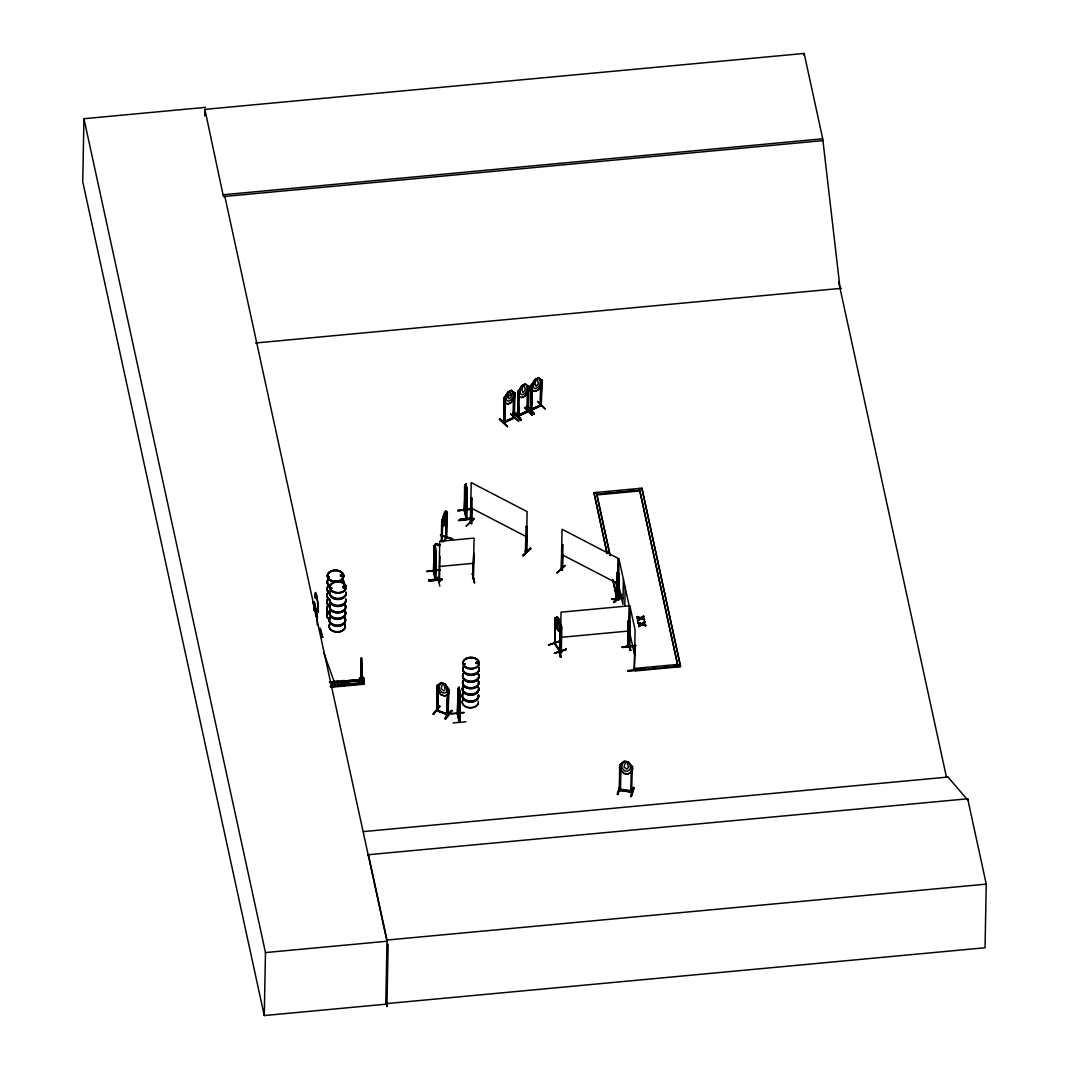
<?xml version="1.0" encoding="UTF-8"?>
<svg xmlns="http://www.w3.org/2000/svg" width="1069" height="1069" viewBox="0 0 1069 1069"><rect width="100%" height="100%" fill="white"/><g stroke="black" fill="none" stroke-linecap="round" stroke-linejoin="round"><path stroke-width="1.5" d="M434.468 546.633L434.989 544.682L434.134 545.724L433.84 571.875C432.958 568.721 433.506 572.57 433.867 570.953M458.628 688.85L459.149 687.207L458.294 688.249L458.187 694.703M361.429 681.982L361.563 657.823L362.284 669.074L361.429 681.982L361.282 657.849L361.001 663.154M361.696 681.955L361.001 664.063M205.448 107.368L83.943 118.712L82.741 181.69L264.27 1015.55L385.775 1004.205L387.005 940.052L368.417 854.706L967.686 798.784L986.259 884.13L985.043 947.762L385.789 1003.684M204.754 115.96L204.887 109.372L804.142 53.45L822.729 138.81L840.074 288.443M204.887 109.372L223.434 196.562L822.689 140.64M264.27 1015.55L265.473 952.573L83.943 118.712M314.259 610.105L313.391 601.647L314.072 610.359M314.647 610.225L313.498 603.304M316.718 617.227L317.44 616.399L313.698 601.887L316.865 616.452L316.798 620.341M317.399 617.294L314.152 601.847L313.404 601.794C316.544 605.161 315.181 611.428 315.756 615.971M315.903 615.958L315.221 606.003M317.199 615.637L317.293 624.897M322.758 637.338L322.277 637.378M331.831 681.982L329.479 681.875M332.806 686.098L331.831 681.648M334.196 681.434L335.158 686.204L334.196 681.434L337.737 681.1L338.699 685.87L337.737 681.1M340.877 680.819L341.839 685.59L340.877 680.819L344.418 680.485L345.394 684.922M363.219 677.546L363.781 681.634L363.54 677.519L359.638 677.746L360.574 683.826L360.52 681.848L364.141 681.862L360.52 681.848M359.678 679.403L359.638 677.746M363.473 681.661L363.54 677.519M364.061 681.514L364.208 684.213L330.962 687.233M368.404 855.881L368.417 854.706M388.141 944.194L386.938 1006.637L386.27 1003.644M426.985 571.594L439.88 569.871L426.892 571.087M441.804 578.757L441.911 579.772L429.03 580.975L428.936 579.959L441.818 578.823L428.936 579.986M433.399 571.915L434.295 545.845M439.893 544.736C434.548 542.183 433.199 545.03 439.6 545.711M435.43 553.822L435.136 579.906L436.032 553.809M436.045 553.876L435.591 579.866L433.653 570.98M436.192 554.597L436.005 558.673M433.573 714.493L439.773 706.141L432.958 714.199L439.76 706.662M438.45 685.282L438.049 710.925L436.74 710.885L437.234 685.202L441.203 682.583L445.078 684.066L448.833 689.518L448.753 693.514M436.767 710.845L437.301 685.122M439.96 556.241L439.506 581.843L439.559 580.507M438.049 710.925L436.793 709.522M440.522 535.168L452.775 538.896L440.562 535.155M437.528 711.192L436.58 709.789M439.853 586.093L437.528 577.193M438.437 685.55L437.662 711.166M441.31 540.847L441.711 520.376L442.766 519.561M441.751 541.676L442.593 519.761L442.165 541.809M446.708 537.587L445.72 538.375L446.147 519.387M446.067 537.587L446.722 536.665L445.773 538.175M446.134 538.495L446.722 512.358L447.203 516.434M446.722 537.801L447.336 512.372L445.706 511.116L447.283 512.505M451.252 710.524L451.853 711.286L445.666 719.103C441.697 717.633 462.342 700.609 445.118 718.408M447.697 689.117L448.606 689.585L447.951 715.121L446.815 714.72L447.604 689.077M447.417 697.055L446.815 714.72M448.699 689.505L448.232 714.814L446.976 713.411M447.711 715.081L447.764 714.119L437.849 710.538L446.762 713.945M452.494 539.351L440.588 535.516M451.145 713.584L463.933 712.395M457.893 510.848L470.774 509.058L457.799 510.327M459.911 519.721L472.792 517.957C463.064 521.806 445.88 520.937 472.792 518.398L459.937 519.721M457.599 713.611C456.436 711.379 459.536 713.785 457.265 713.651L458.454 688.369M458.133 713.464L457.505 714.506L457.866 688.449M459.536 721.401C458.441 721.989 457.185 704.444 458.067 700.997M458.026 714.493L458.427 688.236M459.657 720.653L459.055 721.562L459.069 720.72M459.59 696.347L459.122 722.256L460.031 696.307L459.844 722.283M459.576 689.839L459.443 696.547L459.229 688.877M459.643 721.575L460.044 695.665L459.015 687.22M458.534 697.616L459.643 706.181L460.418 701.104C458.574 705.74 458.561 693.607 459.443 702.213M464.614 485.139L464.334 511.223L465.202 485.085M466.592 518.879L464.574 510.287L464.841 496.11M464.908 492.969L465.042 484.965L465.95 483.91L467.1 493.825M464.173 510.127L464.774 511.182L465.042 484.965M464.801 510.982L464.12 509.312L466.097 519.026M467.247 493.811L466.418 498.902L465.95 483.91L464.801 485.941M465.884 518.251L466.538 517.343L466.124 519.12L466.846 492.983L466.659 518.879M465.95 518.946L466.645 486.916L465.803 483.936M466.525 518.251L466.632 486.983M474.315 518.826L466.044 526.229L473.741 519.013M465.964 721.802L453.096 722.938M470.975 509.004L470.601 522.808M471.135 500.92L471.202 497.686L472.151 498.167L471.509 523.663L470.52 523.209M471.963 507.882L471.202 523.623L470.36 522.14L470.333 523.062L471.229 482.627L527.097 511.61L526.429 552.152L525.24 551.617L525.841 550.428M471.776 523.409L470.694 521.872L471.589 523.262M474.422 582.805L472.404 573.505M472.832 577.821L473.353 578.663L473.727 553.101L472.658 578.663L473.313 578.276M473.26 578.703L474.088 538.095L439.747 541.302L438.931 581.857L439.626 580.814M499.918 418.634L499.317 419.436L507.428 426.544L499.838 418.714M505.53 397.24L504.982 422.469L504.662 421.213L503.713 422.576M503.74 421.667L513.254 417.819L504.074 422.001L503.793 422.977L504.394 397.735L505.356 397.28L504.127 397.481L503.646 422.669L514.055 417.698L514.483 395.664M504.849 409.614L504.715 422.161M504.969 403.32L505.089 397.027M504.996 421.493L504.795 422.562M510.635 413.944L518.639 421.146M514.336 417.044L512.986 418.206L513.481 397.695M514.095 392.924L513.508 418.407M513.334 417.578L514.443 416.99L514.376 418.019L514.804 392.764L513.574 392.964L514.884 392.844M504.261 401.891L507.722 404.176L511.303 402.452L514.844 396.679L514.911 392.67L511.45 390.385L507.869 392.123C500.118 406.514 506.385 390.212 511.543 390.466M519.494 390.599L518.077 391.054L517.49 416.295L528.42 411.525L528.353 395.583M521.913 385.762L518.278 391.428L517.743 416.549L518.024 415.574L528.18 410.349M518.746 406.34L518.812 416.095L518.839 415.133M518.866 400.047L518.986 393.753M518.786 416.175L518.692 414.825M513.294 412.995C514.456 409.507 522.554 420.13 520.75 420.424L513.307 412.928L520.763 420.358M524.558 407.69L532.028 415.106M530.424 547.943L530.972 548.744L522.714 555.613L530.478 548.009M526.95 406.046L526.336 406.848L533.805 414.278C530.932 407.463 519.187 399.619 534.406 413.476M528.433 410.603L527.231 412.086L527.485 391.307M527.498 412.019L527.565 386.59L528.901 386.457M525.427 551.711L526.108 526.175L527.057 526.656L526.696 551.858L525.534 550.388M525.707 550.441L525.921 535.89M518.198 391.348L521.832 385.682L525.454 383.971L529.021 386.363L528.273 411.712L518.011 416.496M518.318 395.33L521.685 397.735L525.293 396.038L528.941 390.372L529.021 386.363M526.122 552.125L525.454 550.789M541.475 405.378L531.868 409.948L532.095 384.452L531.133 384.907L530.678 409.975M531.48 408.746L530.598 409.12L530.865 410.429L541.355 405.432M531.32 385.281L534.874 379.535L538.495 377.825L542.063 380.23L541.983 384.225C540.486 388.274 535.235 394.568 531.28 389.103L531.44 385.268L535.021 379.695L538.576 377.905L541.943 380.31L541.315 394.154M531.694 404.924L532.001 389.183M532.389 384.506L531.387 385.174L531.052 410.349M537.613 401.543L545.07 408.973M541.074 380.43L540.353 405.966L540.5 386.737M540.54 405.873L540.219 404.616L541.221 404.202L541.101 405.178M541.195 400.447L541.288 405.525L542.063 380.23M560.156 641.28L548.437 644.995L560.116 641.093M554.677 642.255L554.784 644.193L555.199 617.989M560.423 651.195L554.143 642.375L554.798 643.271M554.931 621.904L556.922 628.559L558.9 631.285L556.802 628.599L554.931 621.904L554.998 617.909L557.163 616.572L558.98 619.405L561.011 625.993L559.862 625.365L560.797 625.953M554.677 618.189L555.613 618.777L554.717 644.113L555.132 617.869M555.613 618.43L557.19 616.719L556.107 622.318L557.323 626.447L558.593 628.211L559.929 627.61M559.969 651.368L559.982 624.617L559.1 619.365L557.19 616.719M559.328 650.674L559.915 651.288L560.397 625.124M562.775 554.517L562.2 570.325L561.292 569.897L562.04 529.262L617.909 558.245L617.241 598.8L616.332 597.959M562.428 568.989C559.581 567.906 563.697 571.06 561.292 569.897M561.826 554.036L561.425 569.456M560.129 651.783L560.397 652.771L561.025 612.19L629.708 605.789L629.253 647.092L629.601 645.649M560.958 628.652L560.944 625.94M562.027 570.271L561.439 568.534M562.321 570.312L562.962 544.816L561.746 544.575L562.695 545.056M561.826 627.075L560.664 627.196L561.826 627.075L561.292 652.678L561.198 651.275L561.559 651.903M564.98 565.862L556.869 572.85L564.592 565.661M566.076 649.391L554.357 653.253L566.289 649.698L566.009 648.816M607.018 553.501L593.963 492.662L641.894 488.186L680.579 666.709L635.146 670.944L634.786 668.432L677.706 664.424L677.693 665.212L674.392 665.519M611.869 599.455L623.174 598.346M621.249 594.578L621.797 595.393L614.127 602.555C617.174 595.874 629.147 588.431 613.566 601.753M616.532 597.023L616.105 598.319L616.933 572.824L617.882 573.305L617.361 598.359M616.185 598.306L616.359 597.036L617.134 597.905M616.532 593.856L616.746 582.525M618.376 593.068L619.419 598.72L616.92 598.961L616.198 597.384M618.069 598.84L618.604 597.892L617.976 599.041L618.804 599.749L618.871 558.432L629.187 605.829L628.438 646.424L628.131 644.62L628.853 644.647M619.045 582.592L619.018 573.706L618.296 599.829L618.617 597.999M618.697 598.974L618.751 588.257M618.844 583.407L619.018 573.706M618.737 599.789L618.924 589.059M619.472 787.025L617.134 794.374L617.842 794.481L619.579 788.16M619.632 768.731L619.699 764.723L624.055 761.302L628.372 761.983L632.514 766.74C634.184 771.564 628.024 775.653 623.802 773.381L619.659 768.624L623.868 773.288L628.144 773.969M631.993 791.955L619.272 790.365L619.739 764.629L621.022 764.976L620.448 790.459M623.387 579.184L622.906 604.373L618.39 583.634M619.258 789.964C618.497 788.454 621.73 788.708 620.581 790.485M633.596 646.398L622.225 647.026L633.503 645.516M620.394 790.485L620.434 789.176M622.933 647.199L635.801 645.462M624.804 606.23L625.165 587.335M628.184 620.889L627.637 646.411L628.184 620.889L629.347 620.782L629 646.344M628.331 646.371L628.398 636.523M628.171 671.212L628.118 670.463L640.999 669.314M628.853 636.469L628.946 646.344M629.093 623.534L629.16 620.301L629.414 621.089L628.251 621.209M629.106 647.026L629.922 606.15L635.093 629.855L634.305 670.357M629.748 646.959L630.082 621.423M628.131 641.186L630.737 650.433L630.135 650.059M631.405 766.486L630.723 792.169L630.496 791.127L620.688 789.523M630.59 796.485L633.342 787.225L634.011 787.853L631.285 796.592L630.59 796.485L634.011 787.826M632.006 791.047C630.87 794.12 633.222 790.312 630.87 790.819M631.619 792.263L632.34 766.754L631.124 766.246M634.224 670.383L635.146 644.714M636.99 617.294L639.903 618.71L636.977 617.829L636.843 616.626L640.518 617.775L643.645 615.985C644.34 618.978 638.206 618.831 643.805 616.706M639.382 489.214L639.396 488.426L678.08 666.949M639.756 490.938L639.77 490.15L596.836 494.159L596.823 494.947L639.756 490.938L677.719 665.306M639.917 618.189L637.471 620.087L639.903 618.71M637.632 620.795L640.719 618.51L644.447 619.686L640.705 619.031L637.632 620.795L637.485 619.566M638.099 622.385L641.761 624.069L644.901 621.744L641.774 623.548L638.099 622.385L638.233 623.588L641.159 624.483L638.233 623.588M641.159 623.949L638.727 625.846L641.159 624.483M638.888 626.568L641.975 624.269L645.703 625.445L641.961 624.804L638.888 626.568L638.741 625.325M641.894 488.186L680.218 665.078M636.83 617.147L640.518 617.775M645.689 625.966L642.576 624.39L644.901 621.744M643.792 617.227L643.645 615.985M644.447 620.207L644.3 619.004L641.333 618.096M642.576 624.39L645.061 622.465M645.542 625.298L642.576 623.868M804.102 55.281L804.142 53.45M967.686 798.784L967.659 799.959L947.856 776.936L946.439 777.069M361.897 678.962C362.471 679.056 363.701 677.171 364.035 682.824L361.536 682.957M361.669 678.561L361.87 679.229M363.153 679.296L363.233 678.267L363.353 679.296L329.466 682.196M363.594 678.374L363.981 678.949M628.452 645.502L628.251 644.607M433.239 570.191L435.123 579.812L435.564 578.129M435.618 578.823L434.976 578.81M457.332 713.731L459.229 722.31M459.055 721.628L459.79 721.281M528.086 386.724L528.794 386.39M635.801 645.81L622.866 646.959M363.206 678.802L363.727 678.842M620.782 764.616L619.873 764.789L624.096 761.516C629.12 760.286 630.75 765.27 630.269 769.333L627.423 771.27L624.63 770.829L621.917 768.023L621.984 765.016L624.122 761.422M514.309 418.006L504.06 422.91M465.884 487.985L466.031 485.58M518.946 415.347L518.064 415.614M459.403 692.578L459.603 699.941M629.213 646.13L629.694 645.729M634.732 668.994L634.238 669.461L634.826 669.02M438.838 581.496L439.546 581.429M426.972 571.434L439.853 570.205M451.131 713.958L464.013 712.729M457.879 510.675L470.748 509.392M611.842 599.281L623.107 598.159M458.989 699.38L459.149 700.262M526.309 552.098L525.52 551.31M362.137 679.283L362.191 678.481L362.351 679.229M362.698 679.229L362.752 678.427L363.006 679.082M361.549 678.708L361.803 679.296M524.278 385.254L523.115 385.802L521.913 389.757L522.982 392.523L525.373 389.864L524.198 385.174M537.319 379.107L536.157 379.669L534.954 383.611L536.023 386.377L538.415 383.718L537.239 379.027M625.499 762.25L626.928 762.384L628.211 766.005L628.184 767.756L626.795 769.092L624.015 767.101L625.525 762.157M617.842 794.481L619.673 788.134M620.688 789.269L630.884 790.766L630.737 792.129M631.178 766.46L632.554 766.647M631.271 796.539L633.957 787.773M329.158 577.06L328.784 576.592M330.962 588.11L331.243 587.616M340.77 575.87L341.078 576.231M341.225 576.044L342.414 575.389M342.708 575.79L342.321 576.472M342.895 586.614L343.243 587.709M343.269 586.507L343.897 587.562M344.071 586.493L343.376 587.362M345.153 587.015L344.766 587.709M463.665 664.116L464.801 663.662L463.705 663.862M465.042 664.237L464.694 663.528M475.986 662.459L475.919 663.194M476.787 663.368L476.36 662.352M476.453 662.553L477.536 662.446M508.002 392.27L506.131 400.033L508.416 401.289L510.728 400.167L513.067 396.693L513.133 393.699L511.45 390.385M513.788 412.674L521.204 420.144M526.336 406.821L533.819 414.211M521.351 419.609L513.815 412.273M526.843 406.527L534.393 413.997M466.525 492.649L465.843 489.749M435.324 543.934L439.88 545.257M442.513 683.706L441.136 688.396L443.648 690.908L444.891 689.826L444.931 688.062L443.769 684.187L442.446 683.799M627.663 645.489L628.986 645.262M560.062 651.475L561.359 651.355L560.41 651.809M560.049 652.397L561.546 652.558L561.319 651.769M558.352 648.161L561.091 656.994L560.37 657.061L558.352 648.161L560.37 657.034M560.971 656.914L559.074 647.587L558.352 648.175M441.256 682.717L439.319 685.924L439.252 688.917L441.697 692.244L444.196 693.193L446.762 691.79L446.829 688.797L445.011 684.147L441.203 682.583M443.862 513.908L445.706 511.116M445.679 511.263L442.192 520.616L443.835 513.855L443.02 522.22L444.103 522.794L446.374 516.848L445.546 511.223M445.105 512.692L443.929 517.864L444.41 520.296L445.573 516.942L444.971 512.652M446.722 512.358L446.267 513.093L447.136 512.479M443.608 525.841C450.062 516.821 439.613 533.11 442.245 520.563L441.711 520.376M443.341 541.542L446.147 537.841L443.769 541.662M444.129 540.914L446.682 536.852M444.544 541.048L446.668 536.758M507.722 404.176L511.249 402.372L514.804 396.773M559.915 651.288C557.083 647.961 554.637 644.447 554.557 642.242M559.408 649.738L554.798 643.538M559.381 650.66L560.437 650.273L559.929 649.564M565.06 565.474L556.869 572.864M525.213 395.958L528.941 390.372M435.27 559.541L436.125 558.526L435.283 559.688L434.188 549.707M459.964 699.66L459.216 691.189L458.213 692.244M458.521 692.351C459.924 690.24 457.545 701.05 459.429 703.081L459.911 702.654M459.563 702.052L460.445 701.157M460.338 705.032L459.496 706.195L458.989 703.175M464.962 488.961L466.284 498.916L467.166 497.74M437.421 685.202L438.196 685.964M445.078 684.066L448.833 689.518M440.896 694.65L437.221 689.117L440.896 694.65L444.784 696.133L447.443 694.356M433.506 713.985L439.773 706.141M445.038 718.862L451.305 710.938M329.359 577.14L328.45 577.22M340.717 575.456L340.383 576.124M341.265 575.977L340.677 575.563L342.294 575.095M342.628 575.991L341.078 576.592L340.383 575.576M343.109 586.627L344.124 587.309L344.271 586.534M344.606 587.362L344.699 586.507L344.098 587.562M463.732 664.009L465.015 663.889M476.774 662.058C473.554 663.675 480.195 664.357 477.696 662.232M477.709 662.874L477.709 663.194M471.202 497.686L471.883 498.421M527.057 526.656L525.841 526.429M522.714 555.613L530.465 548.357L523.302 555.893M617.882 573.305L616.666 573.064M616.078 597.544L617.08 597.838M613.539 602.261L621.356 595.099M621.744 595.299L614.074 602.475M435.818 556.134L434.548 550.308L434.856 544.856M459.977 698.658L458.708 692.832L459.015 687.367M507.281 426.558L499.838 419.061L507.428 426.544M466.846 495.361L465.483 489.549L465.817 484.083M618.724 599.696L618.537 598.894M628.118 774.063L632.474 770.642M518.919 416.082L519.307 390.853L518.345 391.307M531.974 409.935L531.988 409.2M340.53 575.256L341.238 574.988M341.064 575.055L341.038 574.988M342.975 586.493L343.871 586.173M343.51 586.28L344.793 586.681L343.804 586.159M560.744 629.908L558.873 631.138M558.78 631.325L560.864 629.868M640.505 618.296L643.632 616.506M631.739 791.354L630.75 791.207M631.712 792.276L619.298 790.285M510.301 391.682L509.138 392.243L507.949 396.198L509.004 398.951L511.383 396.278L510.207 391.601M504.341 397.895L515.004 392.751M629 645.957L627.637 646.411M510.528 414.077L518.652 421.186M540.914 380.805L541.836 380.243M518.679 415.079L526.99 411.177M531.734 408.933L540.299 405.285L531.066 409.427M541.342 404.643L540.607 404.991M331.029 587.883L331.711 587.816M528.006 410.389L528.166 411.271M557.697 618.176L557.069 622.399L558.339 625.726L558.459 619.004M559.1 619.365L560.878 626.033M560.169 640.745L548.517 645.182M566.035 649.271L554.397 653.172M513.521 417.485L514.109 416.71L514.162 417.645M447.858 714.132L447.256 713.464L447.858 714.199M447.844 715.054L436.686 710.805M628.879 645.048L627.65 645.756M344.459 587.656L343.563 587.656M620.541 789.603L619.205 789.39L619.272 790.365M363.273 680.071L330.107 683.024M537.76 401.409L545.15 408.799M524.665 407.556L532.121 414.986M472.445 573.919L474.689 582.846M473.326 577.367L472.779 577.768M466.258 486.555L466.552 490.885M464.988 489.014L465.723 495.842M459.937 519.253L472.805 518.051M460.031 520.149L472.899 518.933M611.749 598.961L621.517 597.985M628.024 641.667L628.746 641.6L630.737 650.433M559.742 650.326L560.116 652.705L561.412 652.571M622.252 647.092L633.543 645.93L622.238 646.959M633.583 646.317L622.332 647.507M628.118 670.944L640.986 669.662M641.039 669.942L628.118 670.985M223.461 194.732L822.729 138.81M255.504 343.002L841.477 288.309M593.95 493.45L596.449 493.21L596.462 492.421L610.252 555.733M606.364 492.288L609.664 491.981M617.922 491.206L621.223 490.898M629.467 490.137L632.781 489.829M435.07 546.353L435.283 554.023L435.27 547.328M434.335 546.687L433.707 545.925M434.989 544.682L436.072 554.664M435.604 554.624L434.856 544.696M434.776 556.615L435.417 559.675M439.265 566.49L473.607 563.296M428.936 580.48L441.818 579.211L428.95 580.547M429.03 580.921L441.911 579.719M314.259 602.248L313.391 601.647M619.432 597.932L616.933 598.172L613.045 580.32M560.544 637.378L629.227 630.977M359.705 678.093L363.246 677.759M329.867 682.316L361.482 679.443M331.631 682.637L361.549 679.937M331.711 683.024L361.603 680.231M331.818 683.505L360.079 680.953M330.735 685.737L360.627 682.944M332.325 685.723L335.719 685.496M338.98 685.109L360.627 683.171M330.441 686.311L360.667 683.572M330.441 686.645L364.141 683.492L330.855 686.752M641.373 668.606L644.674 668.299M652.932 667.524L656.232 667.216M664.49 666.441L667.791 666.134M635.16 670.156L680.592 665.92M459.657 690.293L460.378 697.175L459.67 690.227M459.643 693.821L459.643 698.191M459.723 694.275L459.216 691.189M458.04 713.825L459.309 721.508M459.095 720.787L457.92 713.544M363.567 831.588L947.882 777.056L946.466 777.176L838.657 281.949M387.005 940.052L986.259 884.13M265.473 952.573L386.978 941.241L224.837 196.429M476.894 662.005L478.07 662.339M476.761 663.114L477.856 662.486M476.948 663.555L478.244 662.646M476.988 663.408L476.159 663.248M436.967 709.549L438.063 710.003L437.061 709.575M442.165 524.491L443.742 525.881M641.32 618.617L644.3 619.526M437.381 685.296L438.531 685.617M447.35 689.452L448.379 689.852M440.962 694.569L444.851 696.053M436.887 710.484L448.031 714.68M343.296 587.562L344.485 587.816L345.153 586.801M618.069 598.119L618.296 598.814M561.532 569.51L562.481 569.964M616.452 598.012L617.388 598.453M561.559 554.45L617.428 583.433M470.734 507.815L526.603 536.798M342.521 575.256L342.695 575.456M344.512 586.226L345.234 586.908M538.495 377.825L540.179 381.152L540.126 384.145L537.774 387.606L535.435 388.702L533.124 387.432L534.874 379.535M541.983 384.225L538.268 389.811L534.647 391.508L531.36 389.196M525.293 396.038L521.739 397.615M438.985 580.881L439.626 581.082M343.002 587.549L342.828 586.814M435.551 579.051L435.631 547.756M313.551 601.78L314.38 603.918M323.613 652.451L335.506 685.282M313.631 603.29L314.353 605.482M474.382 582.364L472.364 573.465M459.202 693.741L459.296 694.329M628.719 620.341L628.893 621.142M628.038 641.146L630.042 650.553M644.3 619.004L644.447 619.686M645.556 624.777L645.703 625.445M644.888 622.278L645.048 622.986M636.843 616.626L636.977 617.829M629.441 631.351L634.598 655.043M615.904 581.71L617.321 588.204M597.157 496.457L609.878 554.891M618.363 593.856L619.419 598.72M593.963 492.662L607.032 552.726M612.671 579.478L616.92 598.961M363.527 678.909L363.166 677.412L363.38 680.565M322.811 637.378L320.179 628.171L322.103 637.445M314.152 601.847L317.44 617.16M314.714 607.139L315.008 609.597M314.994 606.738L315.288 609.611M459.737 694.222L460.298 701.17M458.347 692.231L458.788 699.206M459.723 700.516L459.924 703.776L459.576 700.355M331.991 588.271L331.203 588.685L330.896 587.816M478.244 674.619A8.124 5.599 1.1 0 1 470.948 682.369A8.124 5.599 1.1 0 1 463.238 674.659M478.364 674.178A8.231 5.666 1.1 0 1 470.961 682.049A8.231 5.666 1.1 0 1 463.144 674.218M478.11 680.499A8.084 5.572 1.1 0 1 470.841 688.222A8.084 5.572 1.1 0 1 463.158 680.539M478.11 680.071A8.084 5.572 1.1 0 1 470.841 687.781A8.084 5.572 1.1 0 1 463.171 680.098M478.498 667.23A8.231 5.666 1.1 0 1 471.095 675.1A8.231 5.666 1.1 0 1 463.278 667.27M478.257 673.457A8.111 5.586 1.1 0 1 470.975 681.194A8.111 5.586 1.1 0 1 463.278 673.497M478.364 667.671A8.111 5.586 1.1 0 1 471.082 675.408A8.111 5.586 1.1 0 1 463.385 667.711M478.364 673.831A8.231 5.666 1.1 0 1 470.961 681.688A8.231 5.666 1.1 0 1 463.158 673.858M478.498 666.882A8.231 5.666 1.1 0 1 471.095 674.739A8.231 5.666 1.1 0 1 463.278 666.909M478.404 666.508A8.124 5.599 1.1 0 1 471.108 674.258A8.124 5.599 1.1 0 1 463.398 666.535M478.458 695.839A8.124 5.599 1.1 0 1 468.463 701.999A8.124 5.599 1.1 0 1 463.893 693.193M478.578 695.425A8.231 5.666 1.1 0 1 468.449 701.665A8.231 5.666 1.1 0 1 463.799 692.752M478.351 703.121A8.084 5.572 1.1 0 1 469.398 707.932A8.084 5.572 1.1 0 1 462.276 701.705M478.324 701.251A8.084 5.572 1.1 0 1 469.411 707.531A8.084 5.572 1.1 0 1 462.783 699.888M478.097 681.073A8.084 5.572 1.1 0 1 470.828 688.797A8.084 5.572 1.1 0 1 463.144 681.113M478.15 680.726A8.138 5.599 1.1 0 1 470.828 688.489A8.138 5.599 1.1 0 1 463.104 680.766M478.11 687.046A8.231 5.666 1.1 0 1 470.707 694.903A8.231 5.666 1.1 0 1 462.904 687.086M478.458 694.676A8.111 5.586 1.1 0 1 468.489 700.823A8.111 5.586 1.1 0 1 463.919 692.044M478.578 688.89A8.111 5.586 1.1 0 1 469.638 695.171A8.111 5.586 1.1 0 1 463.011 687.514M478.578 695.064A8.231 5.666 1.1 0 1 468.449 701.304A8.231 5.666 1.1 0 1 463.812 692.391M478.124 686.686A8.231 5.666 1.1 0 1 470.721 694.543A8.231 5.666 1.1 0 1 462.904 686.726M478.618 687.728A8.124 5.599 1.1 0 1 469.665 694.022A8.124 5.599 1.1 0 1 463.011 686.351M342.855 579.425A8.111 5.586 1.1 0 1 342.962 583.701M330.602 586.026A8.111 5.586 1.1 0 1 327.876 579.465M329.052 586.159A8.111 5.586 1.1 0 1 327.849 580.627M342.828 580.601A8.111 5.586 1.1 0 1 343.456 583.46M328.958 585.812A8.231 5.666 1.1 0 1 327.742 580.2M342.962 580.16A8.231 5.666 1.1 0 1 343.59 583.073M330.521 586.493A8.231 5.666 1.1 0 1 327.742 579.839M342.962 579.799A8.231 5.666 1.1 0 1 343.603 582.712M328.824 592.76A8.231 5.666 1.1 0 1 327.608 587.148M328.838 592.413A8.231 5.666 1.1 0 1 327.608 586.787M330.468 592.974A8.111 5.586 1.1 0 1 327.742 586.413M328.918 593.108A8.111 5.586 1.1 0 1 327.715 587.576M328.798 598.707A8.138 5.599 1.1 0 1 327.582 593.148M328.784 598.947A8.138 5.599 1.1 0 1 327.582 593.402M330 613.619A8.231 5.666 1.1 0 1 327.221 606.951M330 613.259A8.231 5.666 1.1 0 1 327.234 606.591M330.094 612.791A8.111 5.586 1.1 0 1 327.368 606.23M328.677 605.976A8.111 5.586 1.1 0 1 327.475 600.444M330.134 606.671A8.231 5.666 1.1 0 1 327.355 600.003M330.134 606.31A8.231 5.666 1.1 0 1 327.368 599.642M328.704 604.813A8.111 5.586 1.1 0 1 327.502 599.281M328.784 599.228A8.138 5.599 1.1 0 1 327.568 593.683M330.067 613.953A8.111 5.586 1.1 0 1 327.341 607.392M329.96 619.379A8.111 5.586 1.1 0 1 327.234 612.818M328.798 599.575A8.111 5.586 1.1 0 1 327.595 594.043M329.947 619.552A8.138 5.599 1.1 0 1 327.208 612.965M329.96 619.793A8.111 5.586 1.1 0 1 327.221 613.232M345.768 601.647A8.111 5.586 1.1 0 1 336.802 606.47A8.111 5.586 1.1 0 1 329.653 600.217M345.862 599.762A8.231 5.666 1.1 0 1 337.871 606.203A8.231 5.666 1.1 0 1 329.533 599.803M345.995 592.814A8.231 5.666 1.1 0 1 335.866 599.054A8.231 5.666 1.1 0 1 331.23 590.141M345.755 599.014A8.111 5.586 1.1 0 1 337.884 605.348A8.111 5.586 1.1 0 1 329.68 599.054M345.862 593.228A8.111 5.586 1.1 0 1 335.893 599.375A8.111 5.586 1.1 0 1 331.323 590.596M345.875 599.415A8.231 5.666 1.1 0 1 337.871 605.842A8.231 5.666 1.1 0 1 329.546 599.455M346.009 592.453A8.231 5.666 1.1 0 1 335.866 598.707A8.231 5.666 1.1 0 1 331.23 589.781M345.888 592.066A8.111 5.586 1.1 0 1 335.907 598.212A8.111 5.586 1.1 0 1 331.35 589.433M344.766 618.59A8.111 5.586 1.1 0 1 337.483 626.327A8.111 5.586 1.1 0 1 329.786 618.63M344.886 618.149A8.231 5.666 1.1 0 1 337.483 626.006A8.231 5.666 1.1 0 1 329.666 618.189M344.686 624.176A8.138 5.599 1.1 0 1 337.376 631.939A8.138 5.599 1.1 0 1 329.653 624.202M345.06 604.867A8.138 5.599 1.1 0 1 337.737 612.644A8.138 5.599 1.1 0 1 330.014 604.907M344.659 624.015A8.111 5.586 1.1 0 1 337.376 631.752A8.111 5.586 1.1 0 1 329.68 624.055M345.02 605.241A8.111 5.586 1.1 0 1 337.737 612.978A8.111 5.586 1.1 0 1 330.04 605.268M344.646 624.43A8.111 5.586 1.1 0 1 337.363 632.167A8.111 5.586 1.1 0 1 329.666 624.456M345.02 611.201A8.231 5.666 1.1 0 1 337.617 619.058A8.231 5.666 1.1 0 1 329.8 611.241M344.779 617.428A8.111 5.586 1.1 0 1 337.497 625.165A8.111 5.586 1.1 0 1 329.813 617.454M344.899 611.642A8.111 5.586 1.1 0 1 337.617 619.379A8.111 5.586 1.1 0 1 329.92 611.668M344.899 617.788A8.231 5.666 1.1 0 1 337.497 625.659A8.231 5.666 1.1 0 1 329.68 617.829M345.033 610.84A8.231 5.666 1.1 0 1 337.63 618.697A8.231 5.666 1.1 0 1 329.813 610.88M344.913 610.466A8.111 5.586 1.1 0 1 337.63 618.203A8.111 5.586 1.1 0 1 329.933 610.506M520.135 390.586L520.082 393.579L522.38 394.849L524.719 393.753L527.07 390.292L527.137 387.285C526.255 380.43 519.614 386.778 520.135 390.586M447.136 516.34L445.479 523.102L447.136 516.34M318.442 612.043L317.667 608.448L317.934 609.691A9.14 1.069 84.7 0 0 316.705 596.836A9.14 1.069 84.7 0 0 315.221 597.224L315.489 598.466L314.66 594.631L314.927 595.874A10.944 1.283 84.7 0 1 316.705 595.393A10.944 1.283 84.7 0 1 318.174 610.8L318.442 612.043M466.258 667.27A8.084 5.572 1.1 0 0 479.112 663.542A8.084 5.572 1.1 0 0 467.834 657.702A8.084 5.572 1.1 0 0 466.258 667.27M466.258 667.871A8.084 5.572 1.1 0 0 479.099 664.143A8.084 5.572 1.1 0 0 467.821 658.304A8.084 5.572 1.1 0 0 466.258 667.871M466.231 667.537A8.138 5.599 1.1 0 0 479.153 663.796A8.138 5.599 1.1 0 0 467.808 657.916A8.138 5.599 1.1 0 0 466.231 667.537M330.722 580.186A8.111 5.586 1.1 0 0 343.59 576.458A8.111 5.586 1.1 0 0 332.299 570.592A8.138 5.599 1.1 0 0 330.695 580.226A8.138 5.599 1.1 0 0 343.617 576.485A8.138 5.599 1.1 0 0 332.285 570.605A8.111 5.586 1.1 0 0 330.722 580.186M330.709 580.788A8.111 5.586 1.1 0 0 343.577 577.06A8.111 5.586 1.1 0 0 332.285 571.193A8.111 5.586 1.1 0 0 330.709 580.788M330.695 580.44A8.138 5.599 1.1 0 0 343.617 576.685A8.138 5.599 1.1 0 0 332.272 570.806A8.138 5.599 1.1 0 0 330.695 580.44M337.751 612.123A8.138 5.599 1.1 0 0 345.06 604.359A8.138 5.599 1.1 0 1 337.751 612.109A8.138 5.599 1.1 0 1 330.027 604.399A8.138 5.599 1.1 0 0 337.751 612.109M333.14 591.464A8.138 5.599 1.1 0 0 346.062 587.723A8.138 5.599 1.1 0 0 334.731 581.83A8.138 5.599 1.1 0 0 333.14 591.464M333.154 592.026A8.111 5.586 1.1 0 0 346.022 588.284A8.111 5.586 1.1 0 0 334.731 582.431A8.111 5.586 1.1 0 0 333.154 592.026M333.14 591.678A8.138 5.599 1.1 0 0 346.062 587.937A8.138 5.599 1.1 0 0 334.717 582.057A8.138 5.599 1.1 0 0 333.14 591.678M342.28 683.666A1.443 1.002 1.1 0 0 344.579 682.997A1.443 1.002 1.1 0 0 342.561 681.955A1.443 1.002 1.1 0 0 342.28 683.666M342.28 683.398A1.443 1.002 1.1 0 0 344.579 682.73A1.443 1.002 1.1 0 0 342.561 681.688A1.443 1.002 1.1 0 0 342.28 683.398"/></g></svg>
